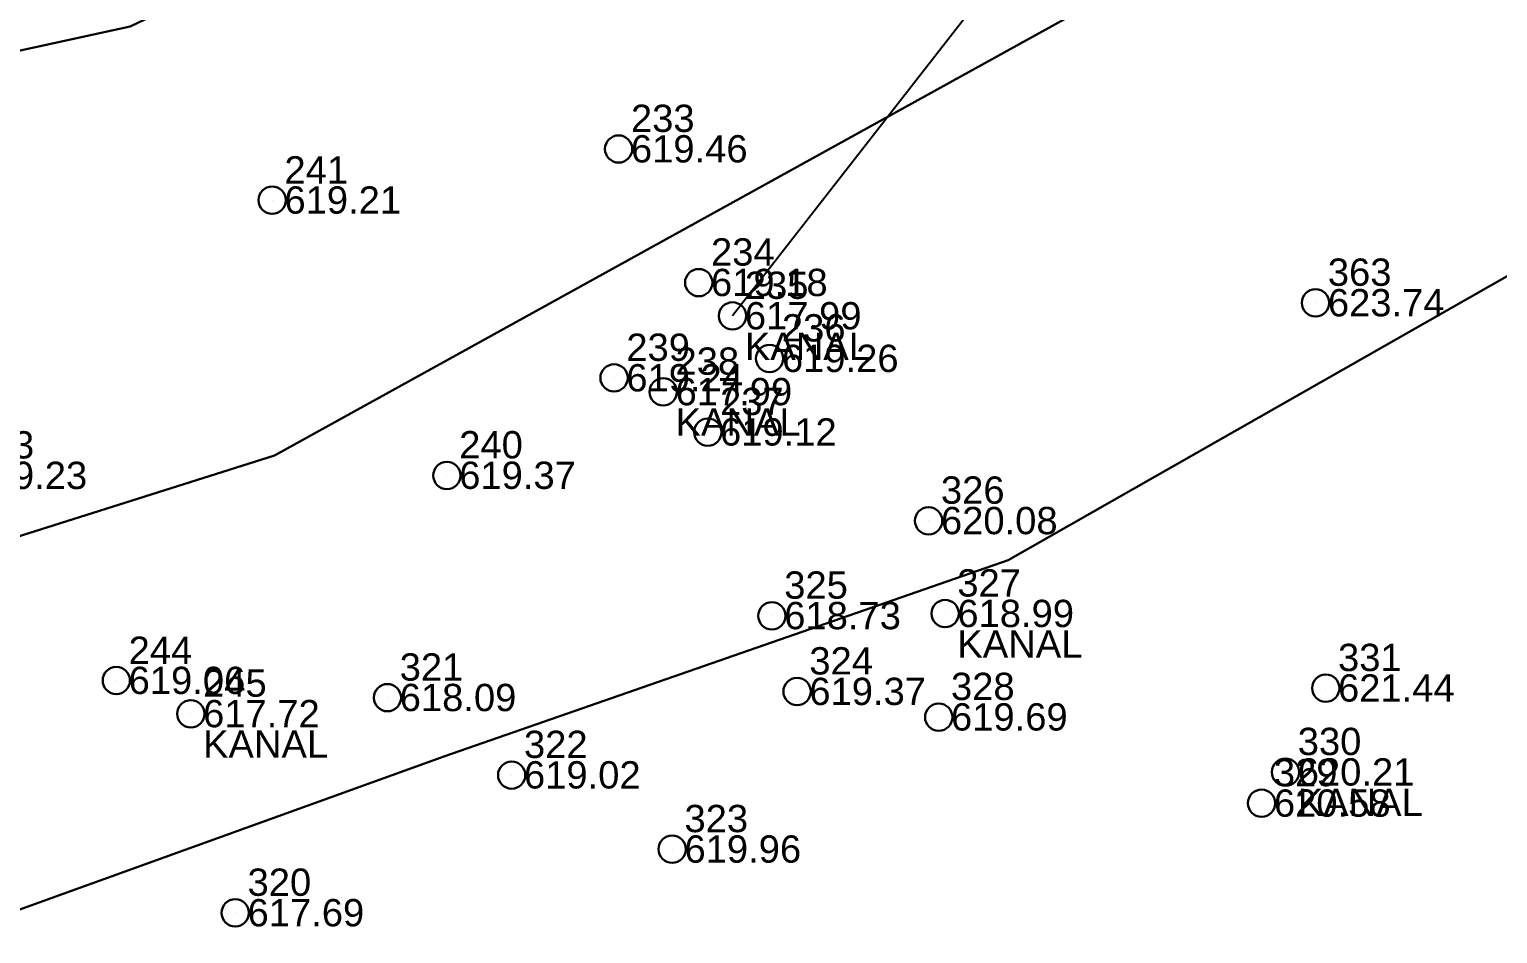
# Model space of a CAD drawing. Header units: metres. Extents: x 7508000 to 7510589, y 4725804 to 4728000.
# Drawn here: x 7509474.2 to 7509528, y 4726931 to 4726964.2 of the extents above; entities that cross this region are included whole.
import ezdxf

# ---------------------------------------------------------------- set-up
doc = ezdxf.new("R2010")
doc.units = ezdxf.units.M
for name, color, linetype in [('_KOCKA', 5, 'Continuous'), ('OBILIQ_PAR_PARCELGEOM_ILI', 7, 'Continuous'), ('Orotofoto 2018', 7, 'Continuous'), ('Parcela Baze', 7, 'Continuous'), ('V-NODE', 1, 'Continuous'), ('V-NODE-TEXT', 11, 'Continuous')]:
    doc.layers.add(name, color=color, linetype=linetype)
doc.styles.get("Standard").update_dxf_attribs({"font": 'arial.ttf'})
picture_1 = doc.add_image_def('image1.ecw', size_in_pixel=(11111, 11111))

# ---------------------------------------------------------------- blocks, each defined once
blk = doc.blocks.new('*U54')
at = {"color": 0, "linetype": 'ByBlock', "lineweight": -2, "transparency": 16777216}
blk.add_line((0, 0), (0, 0), dxfattribs=at)
blk.add_circle((0, 0), 0.5, dxfattribs=at)
blk = doc.blocks.new('*U715', base_point=(7509495.777, 4726959.772, 619.4606))
at = {"layer": 'V-NODE-TEXT', "color": 1, "linetype": 'ByBlock', "char_height": 1}
for s, insert, attachment_point in [('233', (7509496.227, 4726960.382573, 619.4606), 7), ('619.46', (7509496.227, 4726959.772, 619.4606), 4)]:
    blk.add_mtext(s, dxfattribs=dict(at, insert=insert, attachment_point=attachment_point))
blk = doc.blocks.new('*U716', base_point=(7509495.777, 4726959.772, 619.461))
at = {"layer": 'V-NODE-TEXT', "color": 7, "lineweight": -2}
blk.add_blockref('*U715', (7509495.777, 4726959.772, 619.461), dxfattribs=at)
blk = doc.blocks.new('*U717', base_point=(7509495.777, 4726959.772, 619.461))
at = {"layer": 'V-NODE', "color": 7, "lineweight": -2, "xscale": 0.9999999800000003, "yscale": 0.9999999800000003, "zscale": 0.9999999800000003}
blk.add_blockref('*U54', (7509495.777, 4726959.772, 619.461), dxfattribs=at)
at = {"layer": 'V-NODE-TEXT', "color": 7, "lineweight": -2}
blk.add_blockref('*U716', (7509495.777, 4726959.772, 619.461), dxfattribs=at)
blk = doc.blocks.new('*U718', base_point=(7509498.708, 4726954.877, 619.1815))
at = {"layer": 'V-NODE-TEXT', "color": 1, "linetype": 'ByBlock', "char_height": 1}
for s, insert, attachment_point in [('234', (7509499.158, 4726955.487573, 619.1815), 7), ('619.18', (7509499.158, 4726954.877, 619.1815), 4)]:
    blk.add_mtext(s, dxfattribs=dict(at, insert=insert, attachment_point=attachment_point))
blk = doc.blocks.new('*U719', base_point=(7509498.708, 4726954.877, 619.182))
at = {"layer": 'V-NODE-TEXT', "color": 7, "lineweight": -2}
blk.add_blockref('*U718', (7509498.708, 4726954.877, 619.182), dxfattribs=at)
blk = doc.blocks.new('*U720', base_point=(7509498.708, 4726954.877, 619.182))
at = {"layer": 'V-NODE', "color": 7, "lineweight": -2, "xscale": 0.9999999800000003, "yscale": 0.9999999800000003, "zscale": 0.9999999800000003}
blk.add_blockref('*U54', (7509498.708, 4726954.877, 619.182), dxfattribs=at)
at = {"layer": 'V-NODE-TEXT', "color": 7, "lineweight": -2}
blk.add_blockref('*U719', (7509498.708, 4726954.877, 619.182), dxfattribs=at)
blk = doc.blocks.new('*U721', base_point=(7509499.948, 4726953.658, 617.9886))
at = {"layer": 'V-NODE-TEXT', "color": 1, "linetype": 'ByBlock', "char_height": 1}
for s, insert, attachment_point in [('235', (7509500.398, 4726954.268573, 617.9886), 7), ('617.99', (7509500.398, 4726953.658, 617.9886), 4), ('KANAL', (7509500.398, 4726953.047427, 617.9886), 1)]:
    blk.add_mtext(s, dxfattribs=dict(at, insert=insert, attachment_point=attachment_point))
blk = doc.blocks.new('*U722', base_point=(7509499.948, 4726953.658, 617.989))
at = {"layer": 'V-NODE-TEXT', "color": 7, "lineweight": -2}
blk.add_blockref('*U721', (7509499.948, 4726953.658, 617.989), dxfattribs=at)
blk = doc.blocks.new('*U723', base_point=(7509499.948, 4726953.658, 617.989))
at = {"layer": 'V-NODE', "color": 7, "lineweight": -2, "xscale": 0.9999999800000003, "yscale": 0.9999999800000003, "zscale": 0.9999999800000003}
blk.add_blockref('*U54', (7509499.948, 4726953.658, 617.989), dxfattribs=at)
at = {"layer": 'V-NODE-TEXT', "color": 7, "lineweight": -2}
blk.add_blockref('*U722', (7509499.948, 4726953.658, 617.989), dxfattribs=at)
blk = doc.blocks.new('*U724', base_point=(7509501.305, 4726952.097, 619.2598))
at = {"layer": 'V-NODE-TEXT', "color": 1, "linetype": 'ByBlock', "char_height": 1}
for s, insert, attachment_point in [('236', (7509501.755, 4726952.707573, 619.2598), 7), ('619.26', (7509501.755, 4726952.097, 619.2598), 4)]:
    blk.add_mtext(s, dxfattribs=dict(at, insert=insert, attachment_point=attachment_point))
blk = doc.blocks.new('*U725', base_point=(7509501.305, 4726952.097, 619.26))
at = {"layer": 'V-NODE-TEXT', "color": 7, "lineweight": -2}
blk.add_blockref('*U724', (7509501.305, 4726952.097, 619.26), dxfattribs=at)
blk = doc.blocks.new('*U726', base_point=(7509501.305, 4726952.097, 619.26))
at = {"layer": 'V-NODE', "color": 7, "lineweight": -2, "xscale": 0.9999999800000003, "yscale": 0.9999999800000003, "zscale": 0.9999999800000003}
blk.add_blockref('*U54', (7509501.305, 4726952.097, 619.26), dxfattribs=at)
at = {"layer": 'V-NODE-TEXT', "color": 7, "lineweight": -2}
blk.add_blockref('*U725', (7509501.305, 4726952.097, 619.26), dxfattribs=at)
blk = doc.blocks.new('*U727', base_point=(7509499.039, 4726949.402, 619.1177))
at = {"layer": 'V-NODE-TEXT', "color": 1, "linetype": 'ByBlock', "char_height": 1}
for s, insert, attachment_point in [('237', (7509499.489, 4726950.012573, 619.1177), 7), ('619.12', (7509499.489, 4726949.402, 619.1177), 4)]:
    blk.add_mtext(s, dxfattribs=dict(at, insert=insert, attachment_point=attachment_point))
blk = doc.blocks.new('*U728', base_point=(7509499.039, 4726949.402, 619.118))
at = {"layer": 'V-NODE-TEXT', "color": 7, "lineweight": -2}
blk.add_blockref('*U727', (7509499.039, 4726949.402, 619.118), dxfattribs=at)
blk = doc.blocks.new('*U729', base_point=(7509499.039, 4726949.402, 619.118))
at = {"layer": 'V-NODE', "color": 7, "lineweight": -2, "xscale": 0.9999999800000003, "yscale": 0.9999999800000003, "zscale": 0.9999999800000003}
blk.add_blockref('*U54', (7509499.039, 4726949.402, 619.118), dxfattribs=at)
at = {"layer": 'V-NODE-TEXT', "color": 7, "lineweight": -2}
blk.add_blockref('*U728', (7509499.039, 4726949.402, 619.118), dxfattribs=at)
blk = doc.blocks.new('*U730', base_point=(7509497.41, 4726950.878, 617.9931))
at = {"layer": 'V-NODE-TEXT', "color": 1, "linetype": 'ByBlock', "char_height": 1}
for s, insert, attachment_point in [('238', (7509497.86, 4726951.488573, 617.9931), 7), ('617.99', (7509497.86, 4726950.878, 617.9931), 4), ('KANAL', (7509497.86, 4726950.267427, 617.9931), 1)]:
    blk.add_mtext(s, dxfattribs=dict(at, insert=insert, attachment_point=attachment_point))
blk = doc.blocks.new('*U731', base_point=(7509497.41, 4726950.878, 617.993))
at = {"layer": 'V-NODE-TEXT', "color": 7, "lineweight": -2}
blk.add_blockref('*U730', (7509497.41, 4726950.878, 617.993), dxfattribs=at)
blk = doc.blocks.new('*U732', base_point=(7509497.41, 4726950.878, 617.993))
at = {"layer": 'V-NODE', "color": 7, "lineweight": -2, "xscale": 0.9999999800000003, "yscale": 0.9999999800000003, "zscale": 0.9999999800000003}
blk.add_blockref('*U54', (7509497.41, 4726950.878, 617.993), dxfattribs=at)
at = {"layer": 'V-NODE-TEXT', "color": 7, "lineweight": -2}
blk.add_blockref('*U731', (7509497.41, 4726950.878, 617.993), dxfattribs=at)
blk = doc.blocks.new('*U733', base_point=(7509495.608, 4726951.387, 619.2397))
at = {"layer": 'V-NODE-TEXT', "color": 1, "linetype": 'ByBlock', "char_height": 1}
for s, insert, attachment_point in [('239', (7509496.058, 4726951.997573, 619.2397), 7), ('619.24', (7509496.058, 4726951.387, 619.2397), 4)]:
    blk.add_mtext(s, dxfattribs=dict(at, insert=insert, attachment_point=attachment_point))
blk = doc.blocks.new('*U734', base_point=(7509495.608, 4726951.387, 619.24))
at = {"layer": 'V-NODE-TEXT', "color": 7, "lineweight": -2}
blk.add_blockref('*U733', (7509495.608, 4726951.387, 619.24), dxfattribs=at)
blk = doc.blocks.new('*U735', base_point=(7509495.608, 4726951.387, 619.24))
at = {"layer": 'V-NODE', "color": 7, "lineweight": -2, "xscale": 0.9999999800000003, "yscale": 0.9999999800000003, "zscale": 0.9999999800000003}
blk.add_blockref('*U54', (7509495.608, 4726951.387, 619.24), dxfattribs=at)
at = {"layer": 'V-NODE-TEXT', "color": 7, "lineweight": -2}
blk.add_blockref('*U734', (7509495.608, 4726951.387, 619.24), dxfattribs=at)
blk = doc.blocks.new('*U736', base_point=(7509489.489, 4726947.815, 619.367))
at = {"layer": 'V-NODE-TEXT', "color": 1, "linetype": 'ByBlock', "char_height": 1}
for s, insert, attachment_point in [('240', (7509489.939, 4726948.426, 619.367), 7), ('619.37', (7509489.939, 4726947.815, 619.367), 4)]:
    blk.add_mtext(s, dxfattribs=dict(at, insert=insert, attachment_point=attachment_point))
blk = doc.blocks.new('*U737', base_point=(7509489.489, 4726947.815, 619.367))
at = {"layer": 'V-NODE-TEXT', "color": 7, "lineweight": -2}
blk.add_blockref('*U736', (7509489.489, 4726947.815, 619.367), dxfattribs=at)
blk = doc.blocks.new('*U738', base_point=(7509489.489, 4726947.815, 619.367))
at = {"layer": 'V-NODE', "color": 7, "lineweight": -2, "xscale": 0.9999999800000003, "yscale": 0.9999999800000003, "zscale": 0.9999999800000003}
blk.add_blockref('*U54', (7509489.489, 4726947.815, 619.367), dxfattribs=at)
at = {"layer": 'V-NODE-TEXT', "color": 7, "lineweight": -2}
blk.add_blockref('*U737', (7509489.489, 4726947.815, 619.367), dxfattribs=at)
blk = doc.blocks.new('*U739', base_point=(7509483.089, 4726957.897, 619.2142))
at = {"layer": 'V-NODE-TEXT', "color": 1, "linetype": 'ByBlock', "char_height": 1}
for s, insert, attachment_point in [('241', (7509483.539, 4726958.507573, 619.2142), 7), ('619.21', (7509483.539, 4726957.897, 619.2142), 4)]:
    blk.add_mtext(s, dxfattribs=dict(at, insert=insert, attachment_point=attachment_point))
blk = doc.blocks.new('*U740', base_point=(7509483.089, 4726957.897, 619.214))
at = {"layer": 'V-NODE-TEXT', "color": 7, "lineweight": -2}
blk.add_blockref('*U739', (7509483.089, 4726957.897, 619.214), dxfattribs=at)
blk = doc.blocks.new('*U741', base_point=(7509483.089, 4726957.897, 619.214))
at = {"layer": 'V-NODE', "color": 7, "lineweight": -2, "xscale": 0.9999999800000003, "yscale": 0.9999999800000003, "zscale": 0.9999999800000003}
blk.add_blockref('*U54', (7509483.089, 4726957.897, 619.214), dxfattribs=at)
at = {"layer": 'V-NODE-TEXT', "color": 7, "lineweight": -2}
blk.add_blockref('*U740', (7509483.089, 4726957.897, 619.214), dxfattribs=at)
blk = doc.blocks.new('*U745', base_point=(7509471.595, 4726947.811, 619.227))
at = {"layer": 'V-NODE-TEXT', "color": 1, "linetype": 'ByBlock', "char_height": 1}
for s, insert, attachment_point in [('243', (7509472.045, 4726948.422, 619.227), 7), ('619.23', (7509472.045, 4726947.811, 619.227), 4)]:
    blk.add_mtext(s, dxfattribs=dict(at, insert=insert, attachment_point=attachment_point))
blk = doc.blocks.new('*U746', base_point=(7509471.595, 4726947.811, 619.227))
at = {"layer": 'V-NODE-TEXT', "color": 7, "lineweight": -2}
blk.add_blockref('*U745', (7509471.595, 4726947.811, 619.227), dxfattribs=at)
blk = doc.blocks.new('*U747', base_point=(7509471.595, 4726947.811, 619.227))
at = {"layer": 'V-NODE', "color": 7, "lineweight": -2, "xscale": 0.9999999800000003, "yscale": 0.9999999800000003, "zscale": 0.9999999800000003}
blk.add_blockref('*U54', (7509471.595, 4726947.811, 619.227), dxfattribs=at)
at = {"layer": 'V-NODE-TEXT', "color": 7, "lineweight": -2}
blk.add_blockref('*U746', (7509471.595, 4726947.811, 619.227), dxfattribs=at)
blk = doc.blocks.new('*U748', base_point=(7509477.384, 4726940.302, 619.0599))
at = {"layer": 'V-NODE-TEXT', "color": 1, "linetype": 'ByBlock', "char_height": 1}
for s, insert, attachment_point in [('244', (7509477.834, 4726940.912573, 619.0599), 7), ('619.06', (7509477.834, 4726940.302, 619.0599), 4)]:
    blk.add_mtext(s, dxfattribs=dict(at, insert=insert, attachment_point=attachment_point))
blk = doc.blocks.new('*U749', base_point=(7509477.384, 4726940.302, 619.06))
at = {"layer": 'V-NODE-TEXT', "color": 7, "lineweight": -2}
blk.add_blockref('*U748', (7509477.384, 4726940.302, 619.06), dxfattribs=at)
blk = doc.blocks.new('*U750', base_point=(7509477.384, 4726940.302, 619.06))
at = {"layer": 'V-NODE', "color": 7, "lineweight": -2, "xscale": 0.9999999800000003, "yscale": 0.9999999800000003, "zscale": 0.9999999800000003}
blk.add_blockref('*U54', (7509477.384, 4726940.302, 619.06), dxfattribs=at)
at = {"layer": 'V-NODE-TEXT', "color": 7, "lineweight": -2}
blk.add_blockref('*U749', (7509477.384, 4726940.302, 619.06), dxfattribs=at)
blk = doc.blocks.new('*U751', base_point=(7509480.11, 4726939.084, 617.718))
at = {"layer": 'V-NODE-TEXT', "color": 1, "linetype": 'ByBlock', "char_height": 1}
for s, insert, attachment_point in [('245', (7509480.56, 4726939.694573, 617.718), 7), ('617.72', (7509480.56, 4726939.084, 617.718), 4), ('KANAL', (7509480.56, 4726938.473427, 617.718), 1)]:
    blk.add_mtext(s, dxfattribs=dict(at, insert=insert, attachment_point=attachment_point))
blk = doc.blocks.new('*U752', base_point=(7509480.11, 4726939.084, 617.718))
at = {"layer": 'V-NODE-TEXT', "color": 7, "lineweight": -2}
blk.add_blockref('*U751', (7509480.11, 4726939.084, 617.718), dxfattribs=at)
blk = doc.blocks.new('*U753', base_point=(7509480.11, 4726939.084, 617.718))
at = {"layer": 'V-NODE', "color": 7, "lineweight": -2, "xscale": 0.9999999800000003, "yscale": 0.9999999800000003, "zscale": 0.9999999800000003}
blk.add_blockref('*U54', (7509480.11, 4726939.084, 617.718), dxfattribs=at)
at = {"layer": 'V-NODE-TEXT', "color": 7, "lineweight": -2}
blk.add_blockref('*U752', (7509480.11, 4726939.084, 617.718), dxfattribs=at)
blk = doc.blocks.new('*U967', base_point=(7509481.739, 4726931.792, 617.6876))
at = {"layer": 'V-NODE-TEXT', "color": 1, "linetype": 'ByBlock', "char_height": 1}
for s, insert, attachment_point in [('320', (7509482.189, 4726932.402573, 617.6876), 7), ('617.69', (7509482.189, 4726931.792, 617.6876), 4)]:
    blk.add_mtext(s, dxfattribs=dict(at, insert=insert, attachment_point=attachment_point))
blk = doc.blocks.new('*U968', base_point=(7509481.739, 4726931.792, 617.688))
at = {"layer": 'V-NODE-TEXT', "color": 7, "lineweight": -2}
blk.add_blockref('*U967', (7509481.739, 4726931.792, 617.688), dxfattribs=at)
blk = doc.blocks.new('*U969', base_point=(7509481.739, 4726931.792, 617.688))
at = {"layer": 'V-NODE', "color": 7, "lineweight": -2, "xscale": 0.9999999800000003, "yscale": 0.9999999800000003, "zscale": 0.9999999800000003}
blk.add_blockref('*U54', (7509481.739, 4726931.792, 617.688), dxfattribs=at)
at = {"layer": 'V-NODE-TEXT', "color": 7, "lineweight": -2}
blk.add_blockref('*U968', (7509481.739, 4726931.792, 617.688), dxfattribs=at)
blk = doc.blocks.new('*U970', base_point=(7509487.31, 4726939.675, 618.0936))
at = {"layer": 'V-NODE-TEXT', "color": 1, "linetype": 'ByBlock', "char_height": 1}
for s, insert, attachment_point in [('321', (7509487.76, 4726940.285573, 618.0936), 7), ('618.09', (7509487.76, 4726939.675, 618.0936), 4)]:
    blk.add_mtext(s, dxfattribs=dict(at, insert=insert, attachment_point=attachment_point))
blk = doc.blocks.new('*U971', base_point=(7509487.31, 4726939.675, 618.094))
at = {"layer": 'V-NODE-TEXT', "color": 7, "lineweight": -2}
blk.add_blockref('*U970', (7509487.31, 4726939.675, 618.094), dxfattribs=at)
blk = doc.blocks.new('*U972', base_point=(7509487.31, 4726939.675, 618.094))
at = {"layer": 'V-NODE', "color": 7, "lineweight": -2, "xscale": 0.9999999800000003, "yscale": 0.9999999800000003, "zscale": 0.9999999800000003}
blk.add_blockref('*U54', (7509487.31, 4726939.675, 618.094), dxfattribs=at)
at = {"layer": 'V-NODE-TEXT', "color": 7, "lineweight": -2}
blk.add_blockref('*U971', (7509487.31, 4726939.675, 618.094), dxfattribs=at)
blk = doc.blocks.new('*U973', base_point=(7509491.86, 4726936.841, 619.017))
at = {"layer": 'V-NODE-TEXT', "color": 1, "linetype": 'ByBlock', "char_height": 1}
for s, insert, attachment_point in [('322', (7509492.31, 4726937.451573, 619.017), 7), ('619.02', (7509492.31, 4726936.841, 619.017), 4)]:
    blk.add_mtext(s, dxfattribs=dict(at, insert=insert, attachment_point=attachment_point))
blk = doc.blocks.new('*U974', base_point=(7509491.86, 4726936.841, 619.017))
at = {"layer": 'V-NODE-TEXT', "color": 7, "lineweight": -2}
blk.add_blockref('*U973', (7509491.86, 4726936.841, 619.017), dxfattribs=at)
blk = doc.blocks.new('*U975', base_point=(7509491.86, 4726936.841, 619.017))
at = {"layer": 'V-NODE', "color": 7, "lineweight": -2, "xscale": 0.9999999800000003, "yscale": 0.9999999800000003, "zscale": 0.9999999800000003}
blk.add_blockref('*U54', (7509491.86, 4726936.841, 619.017), dxfattribs=at)
at = {"layer": 'V-NODE-TEXT', "color": 7, "lineweight": -2}
blk.add_blockref('*U974', (7509491.86, 4726936.841, 619.017), dxfattribs=at)
blk = doc.blocks.new('*U976', base_point=(7509497.737, 4726934.124, 619.958))
at = {"layer": 'V-NODE-TEXT', "color": 1, "linetype": 'ByBlock', "char_height": 1}
for s, insert, attachment_point in [('323', (7509498.187, 4726934.734573, 619.958), 7), ('619.96', (7509498.187, 4726934.124, 619.958), 4)]:
    blk.add_mtext(s, dxfattribs=dict(at, insert=insert, attachment_point=attachment_point))
blk = doc.blocks.new('*U977', base_point=(7509497.737, 4726934.124, 619.958))
at = {"layer": 'V-NODE-TEXT', "color": 7, "lineweight": -2}
blk.add_blockref('*U976', (7509497.737, 4726934.124, 619.958), dxfattribs=at)
blk = doc.blocks.new('*U978', base_point=(7509497.737, 4726934.124, 619.958))
at = {"layer": 'V-NODE', "color": 7, "lineweight": -2, "xscale": 0.9999999800000003, "yscale": 0.9999999800000003, "zscale": 0.9999999800000003}
blk.add_blockref('*U54', (7509497.737, 4726934.124, 619.958), dxfattribs=at)
at = {"layer": 'V-NODE-TEXT', "color": 7, "lineweight": -2}
blk.add_blockref('*U977', (7509497.737, 4726934.124, 619.958), dxfattribs=at)
blk = doc.blocks.new('*U979', base_point=(7509502.309, 4726939.899, 619.37))
at = {"layer": 'V-NODE-TEXT', "color": 1, "linetype": 'ByBlock', "char_height": 1}
for s, insert, attachment_point in [('324', (7509502.759, 4726940.51, 619.37), 7), ('619.37', (7509502.759, 4726939.899, 619.37), 4)]:
    blk.add_mtext(s, dxfattribs=dict(at, insert=insert, attachment_point=attachment_point))
blk = doc.blocks.new('*U980', base_point=(7509502.309, 4726939.899, 619.37))
at = {"layer": 'V-NODE-TEXT', "color": 7, "lineweight": -2}
blk.add_blockref('*U979', (7509502.309, 4726939.899, 619.37), dxfattribs=at)
blk = doc.blocks.new('*U981', base_point=(7509502.309, 4726939.899, 619.37))
at = {"layer": 'V-NODE', "color": 7, "lineweight": -2, "xscale": 0.9999999800000003, "yscale": 0.9999999800000003, "zscale": 0.9999999800000003}
blk.add_blockref('*U54', (7509502.309, 4726939.899, 619.37), dxfattribs=at)
at = {"layer": 'V-NODE-TEXT', "color": 7, "lineweight": -2}
blk.add_blockref('*U980', (7509502.309, 4726939.899, 619.37), dxfattribs=at)
blk = doc.blocks.new('*U982', base_point=(7509501.39, 4726942.675, 618.727))
at = {"layer": 'V-NODE-TEXT', "color": 1, "linetype": 'ByBlock', "char_height": 1}
for s, insert, attachment_point in [('325', (7509501.84, 4726943.286, 618.727), 7), ('618.73', (7509501.84, 4726942.675, 618.727), 4)]:
    blk.add_mtext(s, dxfattribs=dict(at, insert=insert, attachment_point=attachment_point))
blk = doc.blocks.new('*U983', base_point=(7509501.39, 4726942.675, 618.727))
at = {"layer": 'V-NODE-TEXT', "color": 7, "lineweight": -2}
blk.add_blockref('*U982', (7509501.39, 4726942.675, 618.727), dxfattribs=at)
blk = doc.blocks.new('*U984', base_point=(7509501.39, 4726942.675, 618.727))
at = {"layer": 'V-NODE', "color": 7, "lineweight": -2, "xscale": 0.9999999800000003, "yscale": 0.9999999800000003, "zscale": 0.9999999800000003}
blk.add_blockref('*U54', (7509501.39, 4726942.675, 618.727), dxfattribs=at)
at = {"layer": 'V-NODE-TEXT', "color": 7, "lineweight": -2}
blk.add_blockref('*U983', (7509501.39, 4726942.675, 618.727), dxfattribs=at)
blk = doc.blocks.new('*U985', base_point=(7509507.128, 4726946.155, 620.0791))
at = {"layer": 'V-NODE-TEXT', "color": 1, "linetype": 'ByBlock', "char_height": 1}
for s, insert, attachment_point in [('326', (7509507.578, 4726946.765573, 620.0791), 7), ('620.08', (7509507.578, 4726946.155, 620.0791), 4)]:
    blk.add_mtext(s, dxfattribs=dict(at, insert=insert, attachment_point=attachment_point))
blk = doc.blocks.new('*U986', base_point=(7509507.128, 4726946.155, 620.079))
at = {"layer": 'V-NODE-TEXT', "color": 7, "lineweight": -2}
blk.add_blockref('*U985', (7509507.128, 4726946.155, 620.079), dxfattribs=at)
blk = doc.blocks.new('*U987', base_point=(7509507.128, 4726946.155, 620.079))
at = {"layer": 'V-NODE', "color": 7, "lineweight": -2, "xscale": 0.9999999800000003, "yscale": 0.9999999800000003, "zscale": 0.9999999800000003}
blk.add_blockref('*U54', (7509507.128, 4726946.155, 620.079), dxfattribs=at)
at = {"layer": 'V-NODE-TEXT', "color": 7, "lineweight": -2}
blk.add_blockref('*U986', (7509507.128, 4726946.155, 620.079), dxfattribs=at)
blk = doc.blocks.new('*U988', base_point=(7509507.729, 4726942.754, 618.991))
at = {"layer": 'V-NODE-TEXT', "color": 1, "linetype": 'ByBlock', "char_height": 1}
for s, insert, attachment_point in [('327', (7509508.179, 4726943.364573, 618.991), 7), ('618.99', (7509508.179, 4726942.754, 618.991), 4), ('KANAL', (7509508.179, 4726942.143427, 618.991), 1)]:
    blk.add_mtext(s, dxfattribs=dict(at, insert=insert, attachment_point=attachment_point))
blk = doc.blocks.new('*U989', base_point=(7509507.729, 4726942.754, 618.991))
at = {"layer": 'V-NODE-TEXT', "color": 7, "lineweight": -2}
blk.add_blockref('*U988', (7509507.729, 4726942.754, 618.991), dxfattribs=at)
blk = doc.blocks.new('*U990', base_point=(7509507.729, 4726942.754, 618.991))
at = {"layer": 'V-NODE', "color": 7, "lineweight": -2, "xscale": 0.9999999800000003, "yscale": 0.9999999800000003, "zscale": 0.9999999800000003}
blk.add_blockref('*U54', (7509507.729, 4726942.754, 618.991), dxfattribs=at)
at = {"layer": 'V-NODE-TEXT', "color": 7, "lineweight": -2}
blk.add_blockref('*U989', (7509507.729, 4726942.754, 618.991), dxfattribs=at)
blk = doc.blocks.new('*U991', base_point=(7509507.496, 4726938.964, 619.6884))
at = {"layer": 'V-NODE-TEXT', "color": 1, "linetype": 'ByBlock', "char_height": 1}
for s, insert, attachment_point in [('328', (7509507.946, 4726939.574573, 619.6884), 7), ('619.69', (7509507.946, 4726938.964, 619.6884), 4)]:
    blk.add_mtext(s, dxfattribs=dict(at, insert=insert, attachment_point=attachment_point))
blk = doc.blocks.new('*U992', base_point=(7509507.496, 4726938.964, 619.688))
at = {"layer": 'V-NODE-TEXT', "color": 7, "lineweight": -2}
blk.add_blockref('*U991', (7509507.496, 4726938.964, 619.688), dxfattribs=at)
blk = doc.blocks.new('*U993', base_point=(7509507.496, 4726938.964, 619.688))
at = {"layer": 'V-NODE', "color": 7, "lineweight": -2, "xscale": 0.9999999800000003, "yscale": 0.9999999800000003, "zscale": 0.9999999800000003}
blk.add_blockref('*U54', (7509507.496, 4726938.964, 619.688), dxfattribs=at)
at = {"layer": 'V-NODE-TEXT', "color": 7, "lineweight": -2}
blk.add_blockref('*U992', (7509507.496, 4726938.964, 619.688), dxfattribs=at)
blk = doc.blocks.new('*U994', base_point=(7509519.319, 4726935.807, 620.5758))
at = {"layer": 'V-NODE-TEXT', "color": 1, "linetype": 'ByBlock', "char_height": 1}
for s, insert, attachment_point in [('329', (7509519.769, 4726936.417573, 620.5758), 7), ('620.58', (7509519.769, 4726935.807, 620.5758), 4)]:
    blk.add_mtext(s, dxfattribs=dict(at, insert=insert, attachment_point=attachment_point))
blk = doc.blocks.new('*U995', base_point=(7509519.319, 4726935.807, 620.576))
at = {"layer": 'V-NODE-TEXT', "color": 7, "lineweight": -2}
blk.add_blockref('*U994', (7509519.319, 4726935.807, 620.576), dxfattribs=at)
blk = doc.blocks.new('*U996', base_point=(7509519.319, 4726935.807, 620.576))
at = {"layer": 'V-NODE', "color": 7, "lineweight": -2, "xscale": 0.9999999800000003, "yscale": 0.9999999800000003, "zscale": 0.9999999800000003}
blk.add_blockref('*U54', (7509519.319, 4726935.807, 620.576), dxfattribs=at)
at = {"layer": 'V-NODE-TEXT', "color": 7, "lineweight": -2}
blk.add_blockref('*U995', (7509519.319, 4726935.807, 620.576), dxfattribs=at)
blk = doc.blocks.new('*U997', base_point=(7509520.193, 4726936.948, 620.2074))
at = {"layer": 'V-NODE-TEXT', "color": 1, "linetype": 'ByBlock', "char_height": 1}
for s, insert, attachment_point in [('330', (7509520.643, 4726937.558573, 620.2074), 7), ('620.21', (7509520.643, 4726936.948, 620.2074), 4), ('KANAL', (7509520.643, 4726936.337427, 620.2074), 1)]:
    blk.add_mtext(s, dxfattribs=dict(at, insert=insert, attachment_point=attachment_point))
blk = doc.blocks.new('*U998', base_point=(7509520.193, 4726936.948, 620.207))
at = {"layer": 'V-NODE-TEXT', "color": 7, "lineweight": -2}
blk.add_blockref('*U997', (7509520.193, 4726936.948, 620.207), dxfattribs=at)
blk = doc.blocks.new('*U999', base_point=(7509520.193, 4726936.948, 620.207))
at = {"layer": 'V-NODE', "color": 7, "lineweight": -2, "xscale": 0.9999999800000003, "yscale": 0.9999999800000003, "zscale": 0.9999999800000003}
blk.add_blockref('*U54', (7509520.193, 4726936.948, 620.207), dxfattribs=at)
at = {"layer": 'V-NODE-TEXT', "color": 7, "lineweight": -2}
blk.add_blockref('*U998', (7509520.193, 4726936.948, 620.207), dxfattribs=at)
blk = doc.blocks.new('*U1000', base_point=(7509521.668, 4726940.024, 621.4429))
at = {"layer": 'V-NODE-TEXT', "color": 1, "linetype": 'ByBlock', "char_height": 1}
for s, insert, attachment_point in [('331', (7509522.118, 4726940.634573, 621.4429), 7), ('621.44', (7509522.118, 4726940.024, 621.4429), 4)]:
    blk.add_mtext(s, dxfattribs=dict(at, insert=insert, attachment_point=attachment_point))
blk = doc.blocks.new('*U1001', base_point=(7509521.668, 4726940.024, 621.443))
at = {"layer": 'V-NODE-TEXT', "color": 7, "lineweight": -2}
blk.add_blockref('*U1000', (7509521.668, 4726940.024, 621.443), dxfattribs=at)
blk = doc.blocks.new('*U1002', base_point=(7509521.668, 4726940.024, 621.443))
at = {"layer": 'V-NODE', "color": 7, "lineweight": -2, "xscale": 0.9999999800000003, "yscale": 0.9999999800000003, "zscale": 0.9999999800000003}
blk.add_blockref('*U54', (7509521.668, 4726940.024, 621.443), dxfattribs=at)
at = {"layer": 'V-NODE-TEXT', "color": 7, "lineweight": -2}
blk.add_blockref('*U1001', (7509521.668, 4726940.024, 621.443), dxfattribs=at)
blk = doc.blocks.new('*U1093', base_point=(7509521.295, 4726954.136, 623.742))
at = {"layer": 'V-NODE-TEXT', "color": 1, "linetype": 'ByBlock', "char_height": 1}
for s, insert, attachment_point in [('363', (7509521.745, 4726954.747, 623.742), 7), ('623.74', (7509521.745, 4726954.136, 623.742), 4)]:
    blk.add_mtext(s, dxfattribs=dict(at, insert=insert, attachment_point=attachment_point))
blk = doc.blocks.new('*U1094', base_point=(7509521.295, 4726954.136, 623.742))
at = {"layer": 'V-NODE-TEXT', "color": 7, "lineweight": -2}
blk.add_blockref('*U1093', (7509521.295, 4726954.136, 623.742), dxfattribs=at)
blk = doc.blocks.new('*U1095', base_point=(7509521.295, 4726954.136, 623.742))
at = {"layer": 'V-NODE', "color": 7, "lineweight": -2, "xscale": 0.9999999800000003, "yscale": 0.9999999800000003, "zscale": 0.9999999800000003}
blk.add_blockref('*U54', (7509521.295, 4726954.136, 623.742), dxfattribs=at)
at = {"layer": 'V-NODE-TEXT', "color": 7, "lineweight": -2}
blk.add_blockref('*U1094', (7509521.295, 4726954.136, 623.742), dxfattribs=at)

msp = doc.modelspace()

# ---------------------------------------------------------------- linework, layer by layer
at = {"layer": '_KOCKA', "elevation": 622.074, "flags": 128}
msp.add_lwpolyline([(7509548.293, 4727028.595), (7509540.448, 4727011.751), (7509534.956, 4726998.631), (7509529.705, 4726988.412), (7509519.716, 4726976.396), (7509510.036, 4726966.62), (7509499.948, 4726953.658)], dxfattribs=at)
at = {"layer": 'OBILIQ_PAR_PARCELGEOM_ILI', "color": 7, "linetype": 'Continuous'}
for points in [[(7509728.415, 4727154.738), (7509702.6, 4727128.199), (7509692.726, 4727114.704), (7509665.186, 4727087.873), (7509661.215, 4727084.326), (7509630.59, 4727073.67), (7509615.089, 4727068.276), (7509601.066, 4727067.6), (7509579.523, 4727062.448), (7509569.385, 4727051.634), (7509562.289, 4727043.779), (7509555.953, 4727035.753), (7509544.21, 4727030.178), (7509536.688, 4727019.985), (7509543.552, 4726994.945), (7509515.84, 4726966.599), (7509483.172, 4726948.55), (7509445.418, 4726936.603), (7509407.666, 4726941.434)], [(7509420.61, 4726923.74), (7509446.901, 4726922.193), (7509489.413, 4726937.538), (7509510.034, 4726944.716), (7509529.188, 4726955.62), (7509547.646, 4726963.589), (7509566.761, 4726980.94), (7509577.199, 4726986.045), (7509595.862, 4727011.755), (7509612.43, 4727014.92), (7509615.833, 4727025.298), (7509595.702, 4727019.259), (7509589.668, 4727022.142), (7509583.154, 4727019.739), (7509579.042, 4727012.904), (7509567.882, 4727000.037), (7509556.669, 4726996.246), (7509552.825, 4727003.294), (7509553.84, 4727015.095), (7509568.737, 4727023.37), (7509577.335, 4727038.748)]]:
    msp.add_lwpolyline(points, dxfattribs=at)
at = {"layer": 'Parcela Baze', "color": 6, "lineweight": 30}
for points in [[(7509407.666, 4726941.434), (7509445.418, 4726936.603), (7509483.172, 4726948.55), (7509515.84, 4726966.599), (7509543.552, 4726994.945), (7509538.82, 4727012.208), (7509531.873, 4727021.879), (7509525.412, 4727005.1), (7509513.418, 4726987.493), (7509497.237, 4726973.506), (7509477.894, 4726964.262), (7509457.639, 4726959.843), (7509437.803, 4726956.466), (7509437.175, 4726960.361), (7509435.773, 4726969.001), (7509455.572, 4726972.112), (7509490.22, 4726984.132), (7509503.702, 4726996.051), (7509513.469, 4727011.06), (7509520.144, 4727028.834), (7509522.161, 4727035.397), (7509521.697, 4727036.044), (7509429.575, 4727017.146)], [(7509524.14, 4726871.49), (7509537.87, 4726923.74), (7509548.27, 4726963.32), (7509547.646, 4726963.589), (7509529.188, 4726955.62), (7509510.034, 4726944.716), (7509489.413, 4726937.538), (7509446.901, 4726922.193), (7509420.61, 4726923.74)]]:
    msp.add_lwpolyline(points, dxfattribs=at)

# ---------------------------------------------------------------- block references
at = {"color": 5, "lineweight": 30}
for name, p in [('*U717', (7509495.777, 4726959.772, 619.461)), ('*U741', (7509483.089, 4726957.897, 619.214)), ('*U720', (7509498.708, 4726954.877, 619.182)), ('*U1095', (7509521.295, 4726954.136, 623.742)), ('*U723', (7509499.948, 4726953.658, 617.989)), ('*U726', (7509501.305, 4726952.097, 619.26)), ('*U735', (7509495.608, 4726951.387, 619.24)), ('*U732', (7509497.41, 4726950.878, 617.993)), ('*U729', (7509499.039, 4726949.402, 619.118)), ('*U747', (7509471.595, 4726947.811, 619.227)), ('*U738', (7509489.489, 4726947.815, 619.367)), ('*U987', (7509507.128, 4726946.155, 620.079)), ('*U984', (7509501.39, 4726942.675, 618.727)), ('*U990', (7509507.729, 4726942.754, 618.991)), ('*U750', (7509477.384, 4726940.302, 619.06)), ('*U1002', (7509521.668, 4726940.024, 621.443)), ('*U972', (7509487.31, 4726939.675, 618.094)), ('*U981', (7509502.309, 4726939.899, 619.37)), ('*U753', (7509480.11, 4726939.084, 617.718)), ('*U993', (7509507.496, 4726938.964, 619.688)), ('*U975', (7509491.86, 4726936.841, 619.017)), ('*U999', (7509520.193, 4726936.948, 620.207)), ('*U996', (7509519.319, 4726935.807, 620.576)), ('*U978', (7509497.737, 4726934.124, 619.958)), ('*U969', (7509481.739, 4726931.792, 617.688))]:
    msp.add_blockref(name, p, dxfattribs=at)

# ---------------------------------------------------------------- pictures from other files: only their frames are drawn
at = {"layer": 'Orotofoto 2018'}
image = msp.add_image(picture_1, insert=(7508000, 4726000.02), size_in_units=(1999.82, 1999.82), dxfattribs=at)
image.dxf.flags = 7

doc.saveas('drawing.dxf')
